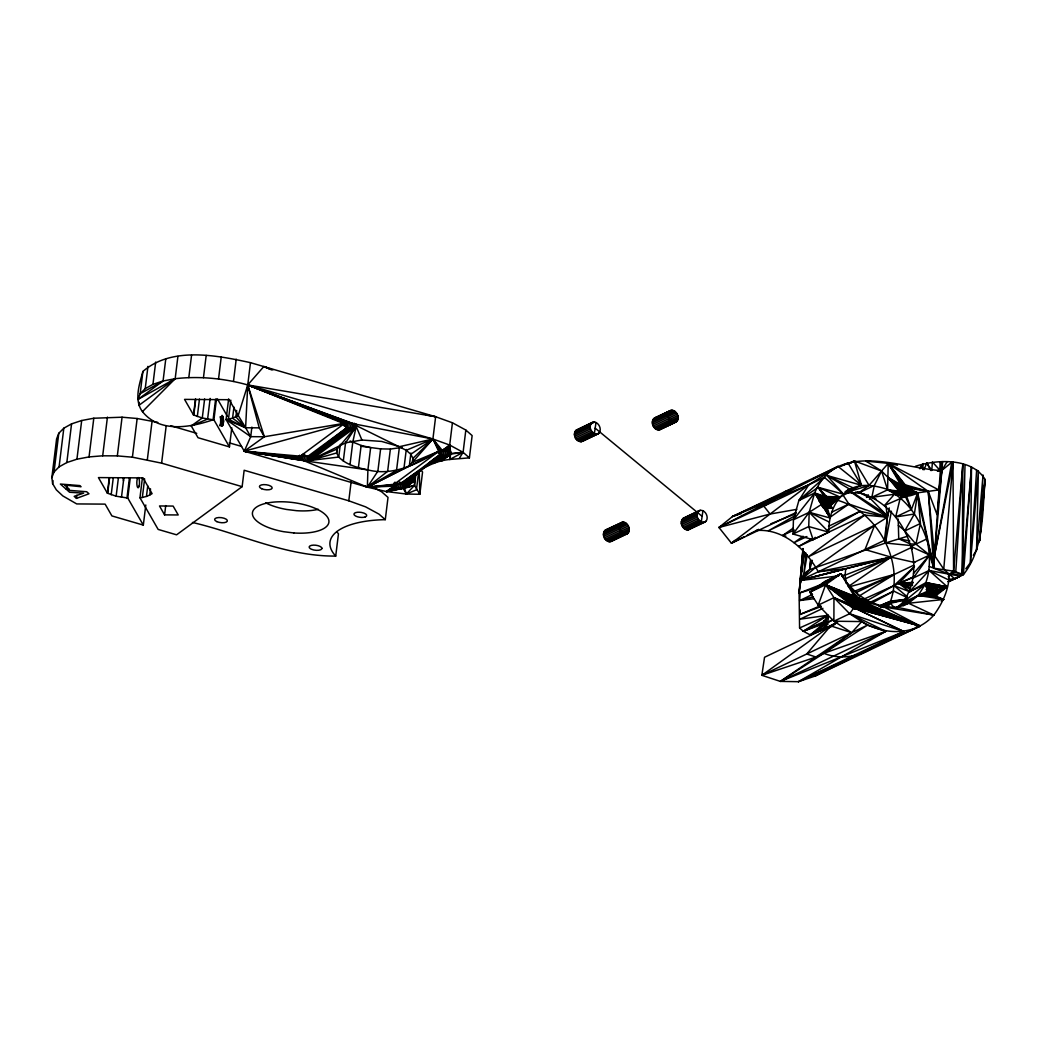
<?xml version="1.0" encoding="UTF-8"?>
<svg xmlns="http://www.w3.org/2000/svg" width="1037" height="1037" viewBox="0 0 1037 1037"><rect width="100%" height="100%" fill="white"/><g stroke="black" fill="none" stroke-linecap="round" stroke-linejoin="round"><path stroke-width="1.5" d="M861.76 621.578L833.904 621.215L833.955 597.662L825.621 584.738L809.884 592.231L818.206 605.141L833.904 621.215L851.61 632.687L861.76 621.578C884.704 635.474 915.01 636.238 933.844 615.11C942.594 603.236 949.024 589.146 949.296 574.213L943.748 569.157L934.506 555.482L928.245 491.357L888.229 463.37L865.934 461.076L881.567 471.018L898.599 487.896C897.873 499.588 911.056 496.645 917.693 492.808L933.844 568.211L949.296 574.213L960.236 576.17L963.386 574.718C984.709 547.432 982.104 512.097 985.15 479.522C971.993 457.641 937.007 459.235 915.438 466.3M948.505 581.666L960.236 576.17L962.245 574.109L962.842 464.2L953.586 571.18L949.296 574.213L948.259 576.805M971.5 467.065L963.386 574.718L962.245 574.109L971.5 467.065L970.451 562.598L965.81 568.769M223.577 421.683C221.231 401.293 219.468 438.431 223.577 421.683L220.492 421.657M897.523 465.185L888.229 463.37L887.581 489.84C917.019 504.591 928.646 537.853 933.844 568.211L953.586 571.18L962.245 574.109L965.019 464.926M973.289 555.275L976.556 550.064L978.397 470.759L970.451 562.598L976.66 469.826M837.468 500.262C879.83 512.135 907.142 567.083 888.035 607.345M900.375 493.988C882.578 487.17 859.167 478.601 843.561 494.234C832.685 503.256 828.537 518.448 828.861 532.188L813.112 539.668L792.994 534.042L793.435 519.783L809.184 512.317L821.55 504.423C816.949 497.786 827.046 492.51 829.82 499.873C831.376 502.634 831.143 507.469 827.461 508.247C819.956 507.819 819.036 497.345 814.615 493.029C836.665 440.362 899.222 467.635 940.17 470.552L941.868 470.37L951.81 462.243L934.506 555.482L933.844 568.211L929.256 566.435M837.637 622.55L764.541 657.251L761.858 675.307L780.355 681.4L798.412 681.685L814.771 676.163L903.914 631.598L852.595 606.982L849.666 601.279L850.094 598.362L851.766 596.456L854.229 596.094L883.952 606.995L933.844 615.11L908.529 603.262L896.849 607.202L883.952 606.995L858.83 599.892L850.249 603.962M854.786 609.225L859.31 605.971L859.453 601.434L840.916 573.746L825.18 581.226L809.884 592.231L812.373 594.201M941.35 601.551L943.683 599.451C938.044 597.558 928.128 597.442 927.571 589.444C927.661 579.061 941.972 587.188 947.248 586.786L935.555 596.029L918.225 595.432L902.475 602.899L896.422 607.799M420.866 469.813L422.565 472.016L419.829 494.273L406.335 494.027L386.386 491.564L367.37 487.157L367.902 469.917L370.637 447.647L361.135 445.443L350.065 440.958M574.381 434.762L574.822 431.846L576.494 429.94L592.244 422.461C598.193 420.128 603.249 430.277 598.116 433.868L581.2 441.736L577.324 440.466L575.302 437.912L574.381 434.762L590.131 427.283L590.572 424.366L592.244 422.461M603.404 534.781L603.845 531.851L605.517 529.959L622.433 522.078C628.007 521.689 631.831 530.464 627.139 533.886L611.389 541.353C607.345 543.077 603.638 538.527 603.404 534.781L619.154 527.302L619.595 524.372L622.433 522.078M652.299 422.927L652.727 420.011L654.399 418.105L670.148 410.626C676.098 408.293 681.153 418.442 676.02 422.033L660.284 429.512C656.227 431.223 652.519 426.674 652.299 422.927L668.035 415.448L668.476 412.532L670.148 410.626M681.361 521.391C680.389 525.94 685.911 532.551 690.266 528.74L706.016 521.261C709.412 516.957 704.719 508.545 699.171 510.645L683.422 518.124L681.361 521.391L697.11 513.924L699.171 510.645M706.016 521.261C701.66 525.072 696.138 518.461 697.11 513.924M855.745 491.94C901.879 501.273 931.019 563.61 902.475 602.899L925.237 584.246C936.865 554.199 920.726 522.894 917.693 492.808L907.725 488.038L888.229 463.37L869.045 485.394L858.61 492.964L845.712 492.756L853.36 488.012L826.852 475.439L843.561 494.234L818.18 487.364L798.879 500.508L793.435 519.783L814.615 493.029L823.922 496.049L821.291 497.423M903.668 497.371C908.192 496.762 909.916 491.655 907.725 488.038L899.131 492.121M933.741 596.625L936.528 595.251C940.818 588.523 932.211 581.822 925.639 582.82L909.488 591.725L929.126 570.48L949.296 574.213L962.245 574.109M978.371 543.103L979.887 540.342L983.05 475.011L976.556 550.064M979.887 540.342L981.287 521.598M827.617 627.916L810.208 634.89L803.299 631.248L799.579 627.981L799.099 593.138L802.949 548.521M800.02 609.73L799.734 614.539L820.487 606.788M827.811 624.715L828.006 621.513M953.586 571.18L952.99 462.321L934.506 555.482L940.948 461.672L941.868 470.37L937.033 514.572L928.245 491.357L903.11 484.24L897.861 485.99M962.842 464.2L955.764 571.918L949.296 574.213L954.818 578.815L948.725 579.268M800.097 594.097L799.644 600.553L813.851 598.738M800.901 582.781L801.121 579.553M801.705 571.478L802.158 565.009M802.612 558.554L803.195 550.466M819.139 586.942L799.099 593.138L800.551 580.176L803.908 573.63L809.651 569.663L885.442 543.025L887.361 517.204L889.24 507.897M823.871 625.415L824.234 620.606L823.871 625.415L810.208 634.89L825.387 626.737L825.945 620.295L825.387 626.737L823.871 625.415L823.378 622.693L827.85 615.291L800.084 619.167L822.911 608.33M803.156 548.729L800.408 580.5L838.7 575.898M800.007 611.324L799.734 614.539L820.41 605.777M805.71 552.812L803.908 573.63L807.201 554.808M810.48 560.136L809.651 569.663L800.551 580.176L845.816 568.652L818.245 571.763C806.125 549.325 783.311 528.222 756.09 530.516M934.506 555.482L942.633 461.595M943.748 569.157L952.99 462.321M981.559 518.461L984.411 485.575M922.684 469.554L923.189 463.643L919.443 468.231M228.633 398.882L226.092 419.557L244.278 451.225L367.37 487.157L400.8 483.566C415.552 472.755 430.912 461.167 449.799 459.456L450.602 451.523M803.066 548.703L799.099 593.138L822.834 583.844M980.211 534.12L985.15 479.522L983.607 490.384M215.631 399.115L213.091 419.791L202.28 418.002L191.249 425.922L198.028 437.718L229.449 446.895L213.907 419.829L213.091 419.791C190.302 427.542 159.633 433.155 142.458 411.637C133.799 400.113 139.464 384.001 142.899 371.466C171.481 346.436 216.552 355.237 250.474 362.665L435.644 416.731L452.43 422.785L465.833 430.057L472.133 435.592L469.398 457.861L449.799 459.456L450.81 453.467C448.23 450.019 442.449 449.695 438.69 451.341C417.237 463.772 393.451 476.398 367.902 469.917L303.971 460.713L299.11 458.561L299.434 455.502M846.153 583.17L845.09 575.133L845.738 568.82M810.791 560.239L809.651 569.663L812.36 560.369M145.789 504.993L143.326 525.098L111.905 515.92L105.126 504.125L76.712 503.93L62.829 495.932L56.335 489.853L52.628 483.67L51.85 477.616L56.594 438.949L58.785 433.272L63.827 428.177L71.566 423.874L81.69 420.516L93.797 418.235L122.068 417.211L137.156 418.507L157.805 422.357M52.628 483.67L53.004 480.572M51.85 477.616L54.028 471.952L58.785 433.272M54.028 471.952L59.083 466.857L63.827 428.177M59.083 466.857L66.822 462.554L71.566 423.874M66.407 489.425L60.366 484.046L79.758 485.575L81.055 486.729L64.644 485.057L69.246 489.153L66.407 489.425L66.796 486.301M66.822 462.554L76.932 459.197L81.69 420.516M76.492 498.395L74.184 496.347L83.621 493.158L69.583 492.251L67.288 490.203L86.68 491.732L88.975 493.781L76.492 498.395L76.881 495.271M76.932 459.197L89.039 456.915L93.797 418.235M89.039 456.915L102.689 455.8L107.433 417.12M143.326 525.098L127.771 498.045L116.144 496.204L107.381 493.184L109.274 477.707M107.667 493.327L109.559 477.85M111.192 494.753L113.279 477.733M102.689 455.8L117.324 455.891L122.068 417.211M116.144 496.204L118.425 477.642M121.472 497.293L123.883 477.707M126.968 498.006L129.431 477.888M192.454 522.454C240.014 533.601 286.005 556.493 335.716 556.078A78.89 30.954 7 0 1 385.284 519.654L378.985 514.119L365.581 506.847L348.795 500.806L244.149 470.254L242.139 486.651L161.603 463.15L132.412 457.187L137.156 418.507M139.152 402.278L138.764 405.454L175.175 378.712C199.48 375.887 224.212 378.401 247.739 384.934L432.909 439.001L449.695 445.054L463.098 452.326L469.398 457.861M142.899 371.466L140.164 393.749L137.986 399.414L175.175 378.712L177.91 356.43M127.771 498.045L130.247 477.927M142.458 411.637L175.175 378.712L163.068 380.994L140.164 393.749L145.219 388.655L147.954 366.372M145.219 388.655L152.945 384.351L155.68 362.069M242.139 486.651L176.588 534.82L158.155 529.427L139.969 497.773L142.432 477.655M139.969 497.773L142.341 497.462L144.623 478.887M147.345 459.624L152.102 420.944M142.341 497.462L146.45 496.425L147.734 485.977M137.986 399.414L163.068 380.994L165.803 358.711M146.45 496.425L149.756 495.025L150.521 488.842M161.603 463.15L166.166 426.013M164.585 514.87L159.491 505.965L173.127 506.069L178.221 514.961L164.585 514.87L165.726 505.576M188.812 377.585L191.547 355.315M204.626 398.908L202.28 418.002L193.504 414.969L195.462 399.064M193.789 415.124L195.747 399.206M197.315 416.537L199.467 399.038M203.459 377.675L206.194 355.406M210.148 398.415L207.607 419.091L191.249 425.922M218.535 378.972L221.27 356.702M213.907 419.829L216.448 399.154M230.823 400.165L228.477 419.246L245.613 427.75L259.25 427.853L264.357 436.758L346.293 422.953L351.063 423.044L406.271 450.304L410.821 454.297L412.92 458.406L412.428 462.308L409.356 465.769L367.37 487.157L303.971 460.713L244.278 451.225L250.721 436.655L251.887 427.114M233.481 381.422L236.216 359.152M233.947 407.074L232.573 418.209L245.613 427.75L250.721 436.655L264.357 436.758L247.739 384.934L250.474 362.665M229.449 446.895L231.795 427.801M272.822 369.963L263.813 366.554L247.739 384.934L245.613 427.75L235.892 416.822L236.669 410.458M264.357 436.758L244.278 451.225L299.11 458.561L299.499 455.386M304.748 454.349L303.971 460.713L308.741 460.791L311.398 459.443L309.246 456.837L304.606 455.762L300.263 456.189L299.874 459.235L244.278 451.225L344.154 423.731L247.739 384.934L238.212 415.435L232.573 418.209L226.092 419.557L250.721 436.655M301.573 455.062L300.989 459.845L244.278 451.225L300.263 456.189M303.167 453.973L302.389 460.337L244.278 451.225L298.85 457.226L344.154 423.731L343.571 424.963C346.228 428.411 352.774 429.201 356.197 426.531L354.058 423.913L432.909 439.001L442.306 450.408L449.695 445.054L452.43 422.785M305.63 460.921L306.226 456.137M307.263 460.947L307.846 456.176M308.741 460.791L309.324 456.021M310.374 457.304L309.972 460.48L338.749 457.058C346.423 464.887 357.519 467.713 367.902 469.917M440.829 450.564L432.909 439.001L399.569 446.662L381.668 441.438L361.926 440.025L345.632 442.812L310.88 460.013L311.269 456.837M337.232 448.178L336.649 452.962L338.749 457.058L340.317 444.329M343.571 424.963L343.96 421.787M343.921 425.65L344.31 422.461M344.673 426.311L345.062 423.135M345.788 426.92L346.384 422.15M349.365 423.018L348.769 427.788L309.246 456.837L347.188 427.425L347.771 422.655M343.312 461.063L345.658 441.969M351.024 423.226L350.441 427.996L310.361 457.447L352.062 428.022L352.658 423.252M335.716 556.078L338.451 533.822L336.753 531.605M353.552 427.879L354.135 423.109M350.013 464.693L352.749 442.423M354.784 427.568L355.172 424.379M337.155 449.047L336.649 452.962L309.972 460.48L337.155 449.047L355.678 427.101L356.08 423.926M348.795 500.806L351.141 481.725M358.4 467.713L361.135 445.443M402.239 447.401L390.379 449.06L380.618 448.878L377.883 471.148L367.37 487.157L364.467 485.757L367.37 487.157L393.645 486.172C399.66 491.097 408.163 486.975 414.489 485.394L415.863 474.272M390.379 449.06L387.644 471.329L367.37 487.157L393.295 485.485L393.645 486.172L386.386 491.564L403.276 488.401L406.335 494.027L416.433 489.827L418.779 470.772M385.284 519.654L388.019 497.397L381.72 491.862L375.018 488.22M393.645 486.172L394.034 482.983M394.993 482.062L394.41 486.833L386.386 491.564L401.799 488.544L402.382 483.773M399.271 448.165L396.536 470.435L367.37 487.157L393.373 484.836L438.69 451.341L432.909 439.001L435.644 416.731L426.181 414.93M396.108 482.672L395.525 487.442L386.386 491.564L400.165 488.518L400.956 482.153M397.508 483.164L396.925 487.947L386.386 491.564L394.475 486.871M399.284 481.946L398.506 488.31L386.386 491.564M403.937 468.543L406.284 449.449M403.276 488.401L403.86 483.618M414.813 474.687L414.489 485.394L406.335 494.027L404.508 488.077L404.897 484.901C417.159 475.244 426.713 462.917 440.323 454.517L440.906 449.747M404.508 488.077L405.415 487.623L405.804 484.435M409.356 465.769L410.924 453.039M465.833 430.057L463.098 452.326L450.732 454.128C447.31 456.798 440.751 456.008 438.094 452.56L438.69 451.341L412.428 462.308L413.011 457.537M419.246 470.733L419.829 494.273L414.489 485.394L405.415 487.623L414.035 481.038L415.474 473.689M438.444 453.247L438.845 450.071M439.208 453.921L439.597 450.732M444.095 449.034L443.305 455.399L426.868 466.132L441.723 455.023L442.306 450.252M445.56 450.823L444.977 455.593L433.427 463.383L448.075 455.476L448.671 450.706M449.708 451.976L449.319 455.165L441.127 461.141L448.075 455.476M299.11 458.561L298.85 457.226M393.295 485.485L393.373 484.836M405.415 487.623L406.011 486.392L404.897 485.044L400.8 483.566L440.323 454.517M889.383 509.673L887.361 517.204L884.38 540.368L800.551 580.176L804.09 552.902M804.129 552.19L800.408 580.5L891.068 557.141L911.912 547.251M596.016 422.526L594.331 433.803L578.581 441.282M702.956 510.697L701.271 521.987L685.522 529.466M902.475 496.84L908.205 494.118L938.796 489.918L941.868 470.37L947.001 461.906M898.236 490.721L906.818 486.638L928.245 491.357L933.844 568.211L929.606 555.054L915.93 544.114L904.705 530.97L914.349 514.015L917.693 492.808L908.347 489.594L899.416 492.821M448.58 451.523L449.695 445.054L443.94 450.434L449.695 445.054L450.81 453.467L463.098 452.326L459.274 458.354M911.614 545.618L885.442 543.025L891.418 511.228M850.353 463.28L854.384 460.895L861.462 485.277L845.712 492.756L869.045 485.394L854.384 460.895L847.255 464.278L854.384 460.895L881.567 471.018L874.347 485.485L871.832 497.306L875.967 498.978M353.034 440.919L356.197 426.531L361.926 440.025M899.896 494.403L908.645 491.201L917.693 492.808L920.441 523.491L915.93 544.114L910.901 546.499L912.067 549.286M914.349 514.015L895.683 516.983L900.22 498.032L904.07 496.386L894.425 494.273L871.832 497.306L887.581 489.84L898.846 491.032L887.879 477.357L900.647 484.616L898.599 487.896M825.932 628.5L833.32 625.389C818.789 634.514 830.728 622.031 827.85 615.291L799.579 627.981M849.938 598.129L854.229 596.094L825.621 584.738L850.573 604.441L833.955 597.662L818.206 605.141L821.071 606.58L818.206 605.141L825.621 584.738L840.916 573.746L854.229 596.094L850.301 598.245M901.438 496.14L908.593 492.744L917.693 492.808L911.432 509.504L895.683 516.983M923.967 469.878L926.754 463.033L931.732 470.487L932.457 462.035L940.17 470.552L937.318 470.979M660.284 429.512L661.943 427.607M613.061 539.46L611.389 541.353M822.743 496.451L814.615 493.029L798.879 500.508L808.704 484.849L838.013 466.417L861.462 485.277L826.852 475.439L849.77 489.218L845.751 491.642M902.812 605.984L908.529 603.262L918.225 595.432L925.237 584.246L928.711 585.412L925.639 582.82L947.248 586.786L931.744 596.988M866.517 497.436L868.228 494.714M919.897 468.802L923.189 463.643M345.632 442.812L356.197 426.531M818.478 673.182L814.771 676.163L920.286 626.063L853.866 607.799L849.653 613.735L833.904 621.215M445.599 450.641L449.695 445.054L450.46 452.793M869.408 499.264L871.352 496.671M913.519 573.487L929.606 555.054L910.901 546.499L912.262 549.221M412.428 462.308L432.909 439.001L439.597 450.875M815.251 537.309L813.112 539.668L808.743 526.563L809.184 512.317L814.615 493.029L821.784 497.229M913.662 567.719L898.872 583.416L864.599 598.803M441.723 455.023L402.382 483.929L417.613 472.937L403.782 484.435L415.085 476.864L406.011 486.392L414.035 481.038L405.921 487.04M412.92 458.406L432.909 439.001L406.271 450.304M405.661 485.705L415.085 476.864M914.478 566.422L893.998 585.607L865.752 601.317M798.879 500.508L824.454 477.37L843.561 494.234M810.208 634.89L823.184 624.028L803.299 631.248L827.85 615.291L826.256 620.463L803.299 631.248L823.378 622.693M849.342 602.575L857.936 598.492L870.73 602.64L858.079 594.447L848.966 600.293M443.305 455.399L433.427 463.383L446.597 455.632L447.18 450.849L449.695 445.054L449.695 452.119M582.366 441.347L599.088 433.09L581.2 441.736M796.818 509.348L770.089 514.028L718.952 527.47L732.511 516.504L838.013 466.417L718.952 527.47L731.461 543.207L796.183 512.472M744.346 536.647L731.461 543.207L734.948 540.394M823.961 508.26L830.689 504.578L840.087 497.047L818.18 487.364L823.922 496.049L821.058 497.41M731.461 543.207L808.704 484.849L732.511 516.504L741.442 513.496M864.223 494.156L869.278 497.436L884.976 513.509L887.361 517.204L864.702 515.091L808.51 556.675L874.645 525.266L887.361 517.204L886.039 506.237M307.846 456.332L347.188 427.425M311.126 458.108L352.062 428.022M310.88 460.013L355.678 427.101M235.892 416.822L238.212 415.435L245.613 427.75L226.092 419.557M149.756 495.025L152.089 493.651L143.054 477.914L98.424 477.59L107.381 493.184M851.481 605.841L833.955 597.662L849.653 613.735L885.87 631.3L823.858 653.297L815.989 657.043L761.858 675.307L830.689 625.855L850.12 632.194M441.127 461.141L450.214 454.699M803.118 536.246L793.966 542.688L806.903 536.544M830.572 516.906L848.888 504.021L887.361 517.204L850.34 491.732M785.89 536.142L782.741 535.416L793.383 528.014M828.019 627.696L830.689 625.855L806.721 653.997L761.858 675.307M410.821 454.297L432.909 439.001M848.253 586.605L891.068 557.141L914.738 562.508M871.573 648.514C857.521 657.173 839.309 659.739 823.858 653.297L851.61 632.687L780.355 681.4L903.914 631.598L855.188 608.239L920.286 626.063L798.412 681.685L885.87 631.3L867.36 625.207L849.653 613.735L903.914 631.598L798.412 681.685M883.55 607.513L890.316 603.314L905.262 599.892M930.889 596.444L947.248 586.786L929.126 570.48L913.377 577.946L929.606 555.054L913.856 562.521M859.025 596.119L894.27 574.446L850.003 586.657M896.798 608.317L918.225 595.432L927.869 591.051L925.237 584.246L909.488 591.725M820.811 503.321L828.913 498.473L840.087 497.047L830.287 505.952L824.817 508.817M898.729 491.486L906.818 486.638M849.834 603.327L857.936 598.492L849.588 602.951M927.752 591.492L935.854 586.657L947.248 586.786L929.074 595.29M809.884 592.231L840.916 573.746L822.121 583.429M819.813 502.038L827.785 497.332L840.087 497.047L822.834 507.534M899.053 489.412L905.703 485.497L898.548 488.894M848.836 602.043L856.808 597.338L870.73 602.64M926.741 590.209L934.726 585.503L947.248 586.786L926.948 593.371M618.454 526.303L625.039 522.544L617.883 525.94M819.943 500.275L826.528 496.503L840.087 497.047L821.848 505.512M899.17 487.688L904.433 484.681L888.229 463.37L938.796 489.918M812.554 538.488L798.568 546.486L864.702 515.091M827.941 529.687L860.101 511.28L887.361 517.204M928.193 587.694L933.456 584.687L947.248 586.786L936.748 588.057L928.154 592.127M900.751 495.712L908.645 491.201L900.051 495.271M851.857 607.552L859.751 603.041L920.286 626.063L915.723 627.424M929.761 595.718L937.668 591.207L928.906 594.408M795.146 515.648L768.469 530.724L794.355 518.435M833.268 619.374L827.617 622.511L833.372 619.776M821.265 498.24L825.206 496.075L818.18 487.364L826.528 496.503L819.373 499.912M899.183 486.392L903.11 484.24L888.229 463.37L900.647 484.616M901.866 496.425L908.593 492.744M928.206 586.411L932.133 584.259L927.843 586.294M835.9 622.757L826.022 628.163L834.876 624.468M871.184 603.456L893.764 591.103L906.844 597.455M449.799 459.456L463.098 452.326M814.771 676.163L829.004 668.606M820.073 502.297L828.356 497.903L840.087 497.047L829.82 499.873L821.226 503.956M902.721 496.982L908.205 494.118M855.201 608.11L859.31 605.971L920.286 626.063L883.952 606.995M927.959 587.551L933.456 584.687L927.739 587.409M927.221 588.679L934.091 585.101L947.248 586.786M899.196 485.575L901.827 484.214L888.229 463.37M850.301 597.429L852.932 596.068L825.621 584.738L849.964 602.886M928.219 585.594L930.85 584.233L925.639 582.82L929.683 584.622L927.026 585.918M853.062 607.993L859.712 604.584L920.286 626.063L858.83 599.892M854.19 608.006L859.504 605.271L920.286 626.063L859.453 601.434L850.534 604.675M747.197 535.183L758.656 529.35M367.37 487.157L438.69 451.341M799.203 485.822L802.081 484.383M813.578 478.627L838.013 466.417M902.488 497.345L907.855 494.675L917.693 492.808L907.505 495.232L903.201 497.267M880.633 606.71L890.77 601.68L906.584 599.334M826.813 508.441L829.6 507.067L833.061 508.234L830.287 505.952L824.571 508.674M903.318 497.293L907.505 495.232M858.61 607.086L854.436 609.147L858.61 607.086L920.286 626.063L857.651 607.863L856.484 608.265M903.331 497.073L907.673 494.96M843.638 465.159L848.007 463.033L861.462 485.277M880.413 607.501L890.511 602.614L905.314 599.723M575.522 430.731L593.41 422.072M584.674 426.855L594.694 422.085M574.822 431.846L590.572 424.366M574.433 433.22L590.183 425.74M574.679 436.37L590.429 428.89L590.131 427.283M575.302 437.912L591.051 430.446L594.331 433.803L598.116 433.868M576.196 439.312L591.946 431.846M577.324 440.466L593.073 432.986M592.633 435.371L595.497 434.01M579.903 441.723L595.653 434.244M654.399 418.105L671.315 410.237M653.44 418.883L669.176 411.417M661.152 415.694L655.565 417.717M664.017 414.333L672.611 410.25M652.727 420.011L668.476 412.532M666.778 414.087L673.933 410.691M652.338 421.385L668.087 413.906M666.61 415.591L675.191 411.508M667.724 416.731L676.318 412.661M652.597 424.535L668.334 417.055L668.035 415.448M668.632 418.131L677.213 414.061M653.206 426.077L668.956 418.611L672.248 421.968L676.02 422.033M669.241 419.687L677.835 415.604M654.114 427.477L669.863 419.998M669.539 421.294L678.133 417.211M655.228 428.631L670.978 421.152M670.926 422.15L678.081 418.754M656.499 429.448L672.248 421.968M671.976 422.85L677.692 420.128M657.821 429.888L673.57 422.409M661.243 428.722L676.992 421.255M659.104 429.901L674.854 422.422M604.545 530.737L620.295 523.257M616.561 525.5L623.717 522.104M603.845 531.851L619.595 524.372M603.456 533.238L619.206 525.759M619.154 526.757L626.309 523.361M618.843 528.585L627.424 524.502M603.703 536.375L619.452 528.896L619.154 527.302M619.737 529.985L628.331 525.902M604.325 537.931L620.074 530.451L623.354 533.822L627.139 533.886M620.359 531.54L628.953 527.457M605.219 539.331L620.969 531.851M620.657 533.135L629.239 529.064M606.347 540.471L622.096 533.005M622.044 534.003L629.2 530.607M607.604 541.301L623.354 533.822M620.217 536.064L628.811 531.981M608.926 541.729L624.676 534.249M610.223 541.755L628.111 533.096M682.45 518.902L700.338 510.243M687.311 517.061L697.331 512.304M681.75 520.017L697.499 512.537M697.058 515.467L681.322 522.933L681.607 524.541L697.357 517.061M682.229 526.096L697.979 518.617M683.137 527.496L698.886 520.017M684.251 528.637L700.001 521.17M695.27 525.578L698.134 524.216M686.844 529.894L702.593 522.415M688.127 529.92L705.043 522.039M718.952 527.47L824.454 477.37M820.915 498.11L825.206 496.075M819.204 501.402L827.785 497.332M820.319 502.556L828.913 498.473M846.905 490.579L849.77 489.218M838.777 497.332L849.886 492.056M823.572 506.432L830.728 503.023L821.978 506.237M823.521 507.974L830.689 504.578M858.61 492.964L874.347 485.485M826.735 508.428L829.6 507.067M782.741 535.416L794.251 529.959M831.635 512.213L848.888 504.021L842.757 494.636M898.962 485.575L901.827 484.214M898.82 486.275L903.11 484.24M898.716 487.39L904.433 484.681M828.472 526.303L860.101 511.28M899.753 493.677L908.347 489.594M904.705 530.97L920.441 523.491M926.637 539.033L915.93 544.114L909.864 543.932M812.502 594.447L799.644 600.553L813.371 596.768M845.362 578.853L891.068 557.141L865.014 549.558L874.645 525.266L815.51 567.524L800.551 580.176L891.068 557.141L842.122 576.3M855.732 592.749L913.727 565.204M850.068 597.429L852.932 596.068M848.396 599.917L855.551 596.521L850.094 586.281L846.866 582.963M848.227 601.421L856.808 597.338M850.871 605.517L859.453 601.434M851.157 607.125L859.751 603.041L851.001 606.256M852.544 607.993L859.712 604.584M855.019 608.006L859.31 605.971M869.317 602.717L893.764 591.103M881.683 607.41L890.316 603.314L894.62 607.876M927.985 585.594L930.85 584.233M926.132 589.586L934.726 585.503M927.259 590.727L935.854 586.657M928.776 593.683L937.37 589.612M930.448 596.145L937.617 592.749M931.498 596.845L937.228 594.123M933.663 596.612L936.528 595.251M885.87 631.3L780.355 681.4L867.36 625.207L806.721 653.997L815.989 657.043M840.826 466.417L848.007 463.033M949.438 581.238L960.236 576.17L948.142 581.666L960.236 576.17M732.511 516.504L780.394 494.662M845.077 491.732L853.36 488.012M914.66 576.339L898.872 583.416L909.967 591.868L893.998 585.607L907.323 596.819M854.384 591.362L894.27 574.446M913.636 577.142L898.872 583.416L911.069 589.586M890.952 601.071L879.13 606.062L890.952 601.071L905.055 599.412M880.452 605.945L890.77 601.68M770.828 523.828L796.014 513.535M821.511 504.656L830.43 501.428M576.494 429.94L578.944 429.564M605.517 529.959L606.684 529.557M683.422 518.124L685.885 517.748M793.448 488.699L785.268 491.46L778.489 496.943L763.828 506.16L770.089 514.028M152.945 384.351L163.068 380.994M885.442 543.025L907.556 536.233M908.529 603.262L943.683 599.451L918.225 595.432L928.491 592.607M818.245 571.763L891.068 557.141M908.023 494.39L917.693 492.808M931.77 595.964L918.225 595.432L929.385 593.994M841.901 575.522L845.09 575.133M913.325 582.301L898.872 583.416L910.447 587.409M912.729 582.988L898.872 583.416L912.56 585.542M918.225 595.432L930.513 595.147M220.051 416.861L223.136 416.887M220.285 417.833L223.37 417.859M220.44 419.013L223.525 419.039M220.505 420.322L223.603 420.335M220.388 422.94L223.474 422.966M220.194 424.081L223.279 424.107M219.935 425.001L223.02 425.027M219.624 425.637L222.709 425.663M937.357 470.539L940.17 470.552L940.015 461.711M912.625 583.753L898.872 583.416L911.419 584.972M828.628 507.845L833.061 508.234L827.461 508.247L830.287 518.033L809.184 512.317L792.994 534.042L808.743 526.563L828.861 532.188L809.184 512.317L829.172 522M117.324 455.891L132.412 457.187M244.278 451.225L298.76 457.887M380.618 448.878L361.057 446.26M907.725 488.038L928.245 491.357M435.644 416.731L247.739 384.934L259.25 427.853M898.172 519.031L898.742 538.773L909.799 540.951M896.849 607.202L933.844 615.11M899.468 492.588L887.581 489.84L881.567 471.018M170.807 425.766L196.732 433.336M229.242 442.825L241.621 446.441M934.389 596.431L943.683 599.451L935.555 596.029M352.658 423.407L247.739 384.934L345.062 423.277M351.063 423.044L247.739 384.934L346.293 422.953M349.404 422.837L247.739 384.934L347.784 422.811M271.292 369.483L263.813 366.554L271.227 369.678M901.49 495.142L887.581 489.84L902.747 495.958L894.425 494.273L884.47 505.512L905.366 496.412L911.432 509.504L906.532 496.01M865.934 461.076L868.358 462.061M898.742 538.773L910.343 543.971M851.766 596.456L825.621 584.738L849.666 601.279M818.206 605.141L821.123 606.502M857.716 491.823L869.278 497.436M929.126 570.48L949.114 580.163M850.794 597.247L825.621 584.738L849.705 599.736M852.595 606.982L833.955 597.662L853.866 607.799M850.444 597.805L825.621 584.738L850.094 598.362M851.753 491.966L884.976 513.509M899.688 485.394L887.879 477.357L898.548 489.438M898.988 486.509L887.879 477.357L898.794 487.209M898.353 525.37L905.638 531.372M927.571 589.444L925.237 584.246L928.011 586.527M821.071 498.343L814.615 493.029L820.941 502.867M595.173 428.164L702.114 516.348M850.094 586.281L858.079 594.447M820.682 499.73L814.615 493.029L820.643 501.273M925.237 584.246L927.622 587.901M822.458 505.823L830.287 518.033L826.165 508.221M823.572 506.976L830.287 518.033L824.843 507.793M238.212 415.435L229.177 399.712L184.547 399.388L193.504 414.969M217.42 398.908L227.518 416.498M824.208 507.378L830.287 518.033M926.754 463.033L930.928 470.565M668.334 417.055L668.956 418.611M590.429 428.89L591.051 430.446M619.452 528.896L620.074 530.451M123.144 477.785L123.481 480.896M318.32 509.323A38.499 15.101 7 0 1 296.504 510.684L286.523 509.452A38.499 15.101 7 0 1 265.718 502.828M321.898 548.197L321.807 548.845A6.416 2.515 7 0 1 311.411 549.247L310.361 548.677A6.416 2.515 7 0 1 313.394 545.125A6.416 2.515 7 0 1 321.898 548.197M365.193 516.97L363.961 517.282A6.416 2.515 7 0 1 354.33 515.052A6.416 2.515 7 0 1 359.826 512.239L361.485 512.447A6.416 2.515 7 0 1 365.193 516.97M911.445 584.401L898.872 583.416L911.51 584.466M293.769 532.953L283.788 531.722A38.499 15.101 7 0 1 259.47 505.447A38.499 15.101 7 0 1 323.92 513.406A38.499 15.101 7 0 1 293.769 532.953M216.876 521.637A6.416 2.515 7 0 0 227.272 521.248A6.416 2.515 7 0 0 218.859 517.528A6.416 2.515 7 0 0 216.876 521.637M261.674 488.725A6.416 2.515 7 0 0 272.083 488.323A6.416 2.515 7 0 0 263.657 484.616A6.416 2.515 7 0 0 261.674 488.725M139.165 485.912A5.133 1.335 -89.6 0 0 138.401 477.603A5.133 1.335 -89.6 0 0 136.897 484.499A5.133 1.335 -89.6 0 0 139.165 485.912"/></g></svg>
